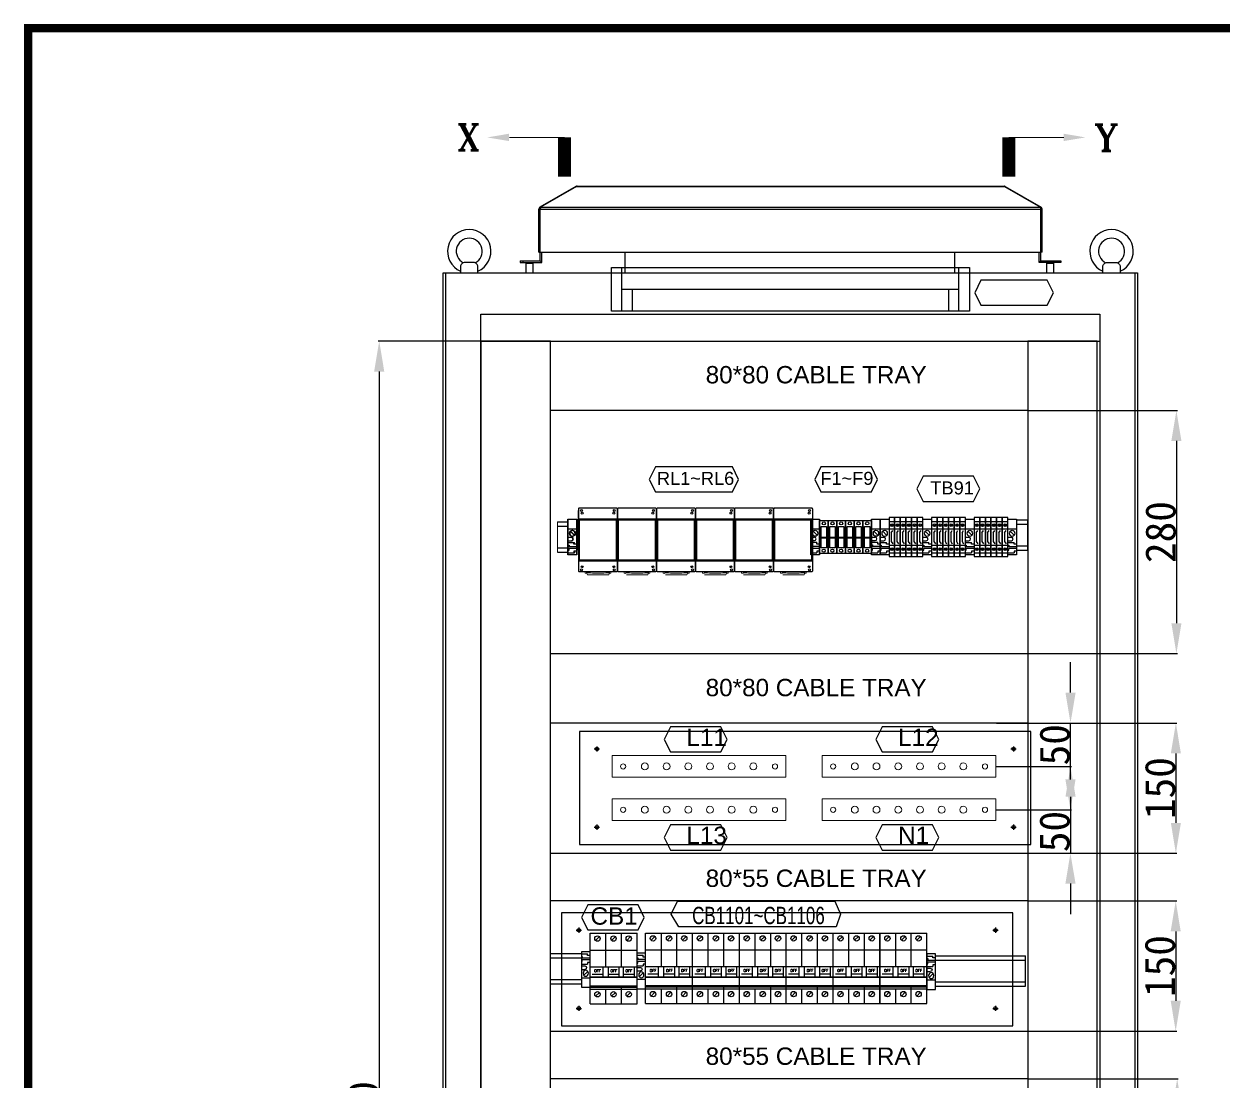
# Model space of a CAD drawing. Extents: x 81437 to 204847, y -54597 to -29444.
# Drawn here: x 86450 to 87830, y -43915 to -42699 of the extents above; entities that cross this region are included whole.
import ezdxf
from ezdxf.enums import TextEntityAlignment as Align
from ezdxf.lldxf.tags import DXFTag

# ---------------------------------------------------------------- set-up
doc = ezdxf.new("R2010")
doc.units = 0
doc.header["$LTSCALE"] = 100
doc.header["$MEASUREMENT"] = 0
for name, color, linetype in [('COMPONENT', 7, 'Continuous'), ('LOOP', 5, 'Continuous'), ('PANEL', 7, 'Continuous'), ('Panel Comp', 7, 'Continuous'), ('PSU', 12, 'Continuous'), ('t', 1, 'Continuous'), ('TEXT', 7, 'Continuous')]:
    doc.layers.add(name, color=color, linetype=linetype)
doc.layers.add('细实线', color=7, linetype='Continuous', lineweight=20)
doc.styles.add('HZ', font='arial.ttf', dxfattribs={"width": 0.7})
doc.styles.add('ROMANS', font='romans', dxfattribs={"width": 0.8, "height": 2})
doc.styles.add('ROMANT', font='romant.shx')
doc.styles.get("Standard").update_dxf_attribs({"font": ''})
doc.styles.add('微软雅黑', font='')
doc.styles.get('Standard').set_extended_font_data('SimSun')
doc.styles.get('微软雅黑').set_extended_font_data('Microsoft YaHei')
tags = doc.linetypes.add('CENTER2', pattern=[1.125, 0.75, -0.125, 0.125, -0.125]).pattern_tags.tags
tags[10:11] = [DXFTag(74, 4), DXFTag(75, 0), DXFTag(340, '0'), DXFTag(46, 1.0), DXFTag(50, 0.0), DXFTag(44, 0.0), DXFTag(45, 0.0)]
tags[8:9] = [DXFTag(74, 4), DXFTag(75, 0), DXFTag(340, '0'), DXFTag(46, 1.0), DXFTag(50, 0.0), DXFTag(44, 0.0), DXFTag(45, 0.0)]
tags[6:7] = [DXFTag(74, 4), DXFTag(75, 0), DXFTag(340, '0'), DXFTag(46, 1.0), DXFTag(50, 0.0), DXFTag(44, 0.0), DXFTag(45, 0.0)]
tags[4:5] = [DXFTag(74, 4), DXFTag(75, 0), DXFTag(340, '0'), DXFTag(46, 1.0), DXFTag(50, 0.0), DXFTag(44, 0.0), DXFTag(45, 0.0)]
tags = doc.linetypes.add('HIDDEN', pattern=[0.375, 0.25, -0.125]).pattern_tags.tags
tags[6:7] = [DXFTag(74, 4), DXFTag(75, 0), DXFTag(340, '0'), DXFTag(46, 1.0), DXFTag(50, 0.0), DXFTag(44, 0.0), DXFTag(45, 0.0)]
tags[4:5] = [DXFTag(74, 4), DXFTag(75, 0), DXFTag(340, '0'), DXFTag(46, 1.0), DXFTag(50, 0.0), DXFTag(44, 0.0), DXFTag(45, 0.0)]
tags = doc.linetypes.add('HIDDEN2', pattern=[0.1875, 0.125, -0.0625]).pattern_tags.tags
tags[6:7] = [DXFTag(74, 4), DXFTag(75, 0), DXFTag(340, '0'), DXFTag(46, 1.0), DXFTag(50, 0.0), DXFTag(44, 0.0), DXFTag(45, 0.0)]
tags[4:5] = [DXFTag(74, 4), DXFTag(75, 0), DXFTag(340, '0'), DXFTag(46, 1.0), DXFTag(50, 0.0), DXFTag(44, 0.0), DXFTag(45, 0.0)]
doc.dimstyles.new('ISO-25', dxfattribs={"dimtxt": 35, "dimasz": 35, "dimexe": 1.25, "dimexo": 0.625, "dimtad": 1, "dimtoh": 1, "dimdec": 0, "dimtxsty": 'Standard', "dimcen": 2.5, "dimadec": 0, "dimazin": 0, "dimtfac": 1, "dimtdec": 0, "dimtmove": 0, "dimatfit": 3, "dimfxl": 1, "dimarcsym": 0})

# ---------------------------------------------------------------- blocks, each defined once
blk = doc.blocks.new('风帽正面')
at = {"linetype": 'Continuous'}
for p, q in [((60582.9, -62124.9), (60541.6, -62148.8)), ((60583.7, -62124.9), (60542.3, -62148.8)), ((60582.9, -62124.9), (60583.1, -62125.3)), ((60583.7, -62124.9), (61076.8, -62124.9)), ((60584.3, -62124.6), (61076.2, -62124.6)), ((61076.8, -62124.9), (61118.1, -62148.8)), ((61077.6, -62124.9), (61077.4, -62125.3)), ((61077.6, -62124.9), (61118.9, -62148.8)), ((60540.2, -62200.6), (60540.2, -62151.1)), ((60540.2, -62151.1), (60541.7, -62151.1)), ((60541.6, -62148.8), (60542.1, -62149.6)), ((60541.7, -62200.6), (60541.7, -62151.1)), ((60541.7, -62151.1), (61118.7, -62151.1)), ((60542.3, -62148.8), (61118.1, -62148.8)), ((61118.9, -62148.8), (61118.4, -62149.6)), ((61118.7, -62200.6), (61118.7, -62151.1)), ((61120.2, -62151.1), (61118.7, -62151.1)), ((61120.2, -62200.6), (61120.2, -62151.1)), ((60540.2, -62200.6), (60541.7, -62200.6)), ((60541.7, -62210.6), (60541.7, -62200.6)), ((60541.7, -62200.6), (61118.7, -62200.6)), ((60543.7, -62212.6), (60543.7, -62200.6)), ((60639.7, -62224.6), (60639.7, -62200.6)), ((61019.7, -62224.6), (61019.7, -62200.6)), ((61116.7, -62212.6), (61116.7, -62200.6)), ((61118.7, -62210.6), (61118.7, -62200.6)), ((61120.2, -62200.6), (61118.7, -62200.6)), ((60518.7, -62210.6), (60518.7, -62212.6)), ((60518.7, -62210.6), (60541.7, -62210.6)), ((60518.7, -62212.6), (60543.7, -62212.6)), ((60521.7, -62210.6), (60521.7, -62212.6)), ((60526.2, -62212.6), (60525.7, -62213.1)), ((60525.7, -62224.6), (60525.7, -62213.1)), ((60525.7, -62213.1), (60533.7, -62213.1)), ((60533.7, -62213.1), (60533.2, -62212.6)), ((60533.7, -62224.6), (60533.7, -62213.1)), ((60543.7, -62212.6), (60541.7, -62210.6)), ((61116.7, -62212.6), (61118.7, -62210.6)), ((61141.7, -62212.6), (61116.7, -62212.6)), ((61118.7, -62210.6), (61141.7, -62210.6)), ((61126.2, -62212.6), (61125.7, -62213.1)), ((61125.7, -62224.6), (61125.7, -62213.1)), ((61125.7, -62213.1), (61133.7, -62213.1)), ((61133.7, -62213.1), (61133.2, -62212.6)), ((61133.7, -62224.6), (61133.7, -62213.1)), ((61138.7, -62210.6), (61138.7, -62212.6)), ((61141.7, -62210.6), (61141.7, -62212.6))]:
    blk.add_line(p, q, dxfattribs=at)
for centre, radius, start, end in [((60584.3, -62127.3), 2.7, 90, 120), ((61076.2, -62127.3), 2.7, 60, 90), ((60542.9, -62151.1), 2.7, 120, 180), ((60693.6, -62183.3), 155.2, 167.8738, 168.0486), ((60588.1, -62160.6), 47.3, 167.3118, 167.8829), ((61072.4, -62160.6), 47.3, 12.1171, 12.6882), ((60966.9, -62183.3), 155.2, 11.9514, 12.1262), ((61117.5, -62151.1), 2.7, 0, 60)]:
    blk.add_arc(centre, radius, start, end, dxfattribs=at)
for points, start_tangent, end_tangent in [([(60583.7, -62124.9), (60583.8, -62124.8), (60584.1, -62124.6)], (0.647129, 0.762381), (0.925529, 0.378677)), ([(60584.1, -62124.6), (60584.3, -62124.6)], (0.925529, 0.378677), (1, 0)), ([(61076.4, -62124.6), (61076.2, -62124.6)], (-0.925529, 0.378677), (-1, 0)), ([(61076.8, -62124.9), (61076.7, -62124.8), (61076.4, -62124.6)], (-0.647129, 0.762381), (-0.925529, 0.378677)), ([(60542.1, -62149.4), (60542.1, -62149.6), (60541.9, -62150.2)], (-0.266985, -0.963701), (-0.2203, -0.975432)), ([(60542.3, -62148.8), (60542.3, -62148.9), (60542.1, -62149.4)], (-0.390683, -0.920525), (-0.266985, -0.963701)), ([(61118.1, -62148.8), (61118.2, -62148.9), (61118.3, -62149.4)], (0.390683, -0.920525), (0.266985, -0.963701)), ([(61118.3, -62149.4), (61118.4, -62149.6), (61118.5, -62150.2)], (0.266985, -0.963701), (0.2203, -0.975432))]:
    blk.add_spline(points, degree=3, dxfattribs=dict(at, start_tangent=start_tangent, end_tangent=end_tangent))
blk = doc.blocks.new('LAMP')
at = {"layer": 'PANEL', "color": 9}
for p, q in [((-206.2, 0), (206.2, 0)), ((-206.2, -50), (-206.2, 0)), ((-194.2, -50), (-194.2, 0)), ((194.2, -50), (194.2, 0)), ((206.2, 0), (206.2, -50)), ((-194.2, -25), (194.2, -25)), ((-182.2, -25), (-182.2, -50)), ((182.2, -25), (182.2, -50)), ((206.2, -50), (-206.2, -50))]:
    blk.add_line(p, q, dxfattribs=at)
blk = doc.blocks.new('*D194')
at = {"color": 0, "lineweight": -2, "transparency": 16777216}
for p, q in [((87606.7, -43504.1), (87777.9, -43504.1)), ((87776.7, -43539.1), (87776.7, -43619.1)), ((87606.7, -43654.1), (87777.9, -43654.1))]:
    blk.add_line(p, q, dxfattribs=at)
at = {"color": 0, "transparency": 16777216}
for points in [[(87782.5, -43539.1), (87770.9, -43539.1), (87776.7, -43504.1)], [(87770.9, -43619.1), (87782.5, -43619.1), (87776.7, -43654.1)]]:
    blk.add_solid(points, dxfattribs=at)
at = {"layer": 'Defpoints', "color": 0, "transparency": 16777216}
for p in [(87606.1, -43504.1), (87606.1, -43654.1), (87776.7, -43654.1)]:
    blk.add_point(p, dxfattribs=at)
at = {"color": 0, "transparency": 16777216, "insert": (87758.6, -43579.1), "char_height": 35, "attachment_point": 5, "rotation": 90}
blk.add_mtext('150', dxfattribs=at)
blk = doc.blocks.new('*D195')
at = {"color": 0, "lineweight": -2, "transparency": 16777216}
for p, q in [((87606.7, -43709.1), (87777.8, -43709.1)), ((87776.5, -43744.1), (87776.5, -43824.1)), ((87606.7, -43859.1), (87777.8, -43859.1))]:
    blk.add_line(p, q, dxfattribs=at)
at = {"color": 0, "transparency": 16777216}
for points in [[(87782.3, -43744.1), (87770.7, -43744.1), (87776.5, -43709.1)], [(87770.7, -43824.1), (87782.3, -43824.1), (87776.5, -43859.1)]]:
    blk.add_solid(points, dxfattribs=at)
at = {"layer": 'Defpoints', "color": 0, "transparency": 16777216}
for p in [(87606.1, -43709.1), (87606.1, -43859.1), (87776.5, -43859.1)]:
    blk.add_point(p, dxfattribs=at)
at = {"color": 0, "transparency": 16777216, "insert": (87758.4, -43784.1), "char_height": 35, "attachment_point": 5, "rotation": 90}
blk.add_mtext('150', dxfattribs=at)
blk = doc.blocks.new('*D196')
at = {"color": 0, "lineweight": -2, "transparency": 16777216}
for p, q in [((87606.7, -43914.1), (87779.5, -43914.1)), ((87778.2, -43949.1), (87778.2, -44029.1)), ((87606.7, -44064.1), (87779.5, -44064.1))]:
    blk.add_line(p, q, dxfattribs=at)
at = {"color": 0, "transparency": 16777216}
for points in [[(87784.1, -43949.1), (87772.4, -43949.1), (87778.2, -43914.1)], [(87772.4, -44029.1), (87784.1, -44029.1), (87778.2, -44064.1)]]:
    blk.add_solid(points, dxfattribs=at)
at = {"layer": 'Defpoints', "color": 0, "transparency": 16777216}
for p in [(87606.1, -43914.1), (87606.1, -44064.1), (87778.2, -44064.1)]:
    blk.add_point(p, dxfattribs=at)
at = {"color": 0, "transparency": 16777216, "insert": (87760.1, -43989.1), "char_height": 35, "attachment_point": 5, "rotation": 90}
blk.add_mtext('150', dxfattribs=at)
blk = doc.blocks.new('*D198')
at = {"color": 0, "lineweight": -2, "transparency": 16777216}
for p, q in [((86975.5, -43064.1), (86857.6, -43064.1)), ((86858.9, -43099.1), (86858.9, -44829.6)), ((86975.5, -44864.6), (86857.6, -44864.6))]:
    blk.add_line(p, q, dxfattribs=at)
at = {"color": 0, "transparency": 16777216}
for points in [[(86864.7, -43099.1), (86853, -43099.1), (86858.9, -43064.1)], [(86853, -44829.6), (86864.7, -44829.6), (86858.9, -44864.6)]]:
    blk.add_solid(points, dxfattribs=at)
at = {"layer": 'Defpoints', "color": 0, "transparency": 16777216}
for p in [(86976.1, -43064.1), (86858.9, -44864.6), (86976.1, -44864.6)]:
    blk.add_point(p, dxfattribs=at)
at = {"color": 0, "transparency": 16777216, "insert": (86840.7, -43964.3), "char_height": 35, "attachment_point": 5, "rotation": 90}
blk.add_mtext('1800', dxfattribs=at)
blk = doc.blocks.new('空开3P')
at = {"layer": 'COMPONENT', "color": 6, "linetype": 'HIDDEN', "ltscale": 0.2}
for p, q in [((185939.2, 105389.4, 63738.9), (185943.6, 105393.8, 63738.9)), ((185957.7, 105389.4, 63738.9), (185962.1, 105393.8, 63738.9)), ((185975.2, 105389.4, 63738.9), (185979.6, 105393.8, 63738.9)), ((185939.2, 105325.2, 63738.9), (185943.6, 105329.6, 63738.9)), ((185957.7, 105325.2, 63738.9), (185962.1, 105329.6, 63738.9)), ((185975.2, 105325.2, 63738.9), (185979.6, 105329.6, 63738.9))]:
    blk.add_line(p, q, dxfattribs=at)
for centre in [(185941.4, 105391.6, 63738.9), (185959.9, 105391.6, 63738.9), (185977.4, 105391.6, 63738.9), (185941.4, 105327.4, 63738.9), (185959.9, 105327.4, 63738.9), (185977.4, 105327.4, 63738.9)]:
    blk.add_circle(centre, 3.1, dxfattribs=at)
at = {"layer": 'PSU', "linetype": 'HIDDEN', "ltscale": 0.2}
for p, q in [((185932.9, 105397.7, 63738.9), (185969, 105397.7, 63738.9)), ((185932.9, 105378.4, 63738.9), (185932.9, 105397.7, 63738.9)), ((185951, 105378.4, 63738.9), (185951, 105397.7, 63738.9)), ((185969, 105397.7, 63738.9), (185987, 105397.7, 63738.9)), ((185969, 105378.4, 63738.9), (185969, 105397.7, 63738.9)), ((185969, 105378.4, 63738.9), (185969, 105397.7, 63738.9)), ((185987, 105378.4, 63738.9), (185987, 105397.7, 63738.9)), ((185969, 105359.2, 63738.9), (185969, 105378.4, 63738.9)), ((185932.9, 105316.6, 63738.9), (185932.9, 105333.4, 63738.9)), ((185951, 105316.6, 63738.9), (185951, 105333.4, 63738.9)), ((185969, 105316.6, 63738.9), (185969, 105337.2, 63738.9)), ((185969, 105316.6, 63738.9), (185969, 105333.4, 63738.9)), ((185969, 105316.6, 63738.9), (185969, 105330.4, 63738.9)), ((185987, 105316.6, 63738.9), (185987, 105333.4, 63738.9)), ((185932.9, 105316.6, 63738.9), (185969, 105316.6, 63738.9)), ((185969, 105316.6, 63738.9), (185987, 105316.6, 63738.9))]:
    blk.add_line(p, q, dxfattribs=at)
at = {"layer": 'PSU'}
for p, q in [((185932.9, 105378.4, 63738.9), (185969, 105378.4, 63738.9)), ((185932.9, 105333.4, 63738.9), (185932.9, 105378.4, 63738.9)), ((185951, 105359.2, 63738.9), (185951, 105378.4, 63738.9)), ((185969, 105378.4, 63738.9), (185987, 105378.4, 63738.9)), ((185969, 105359.2, 63738.9), (185969, 105378.4, 63738.9)), ((185969, 105359.2, 63738.9), (185969, 105378.4, 63738.9)), ((185987, 105333.4, 63738.9), (185987, 105378.4, 63738.9)), ((185932.9, 105359.2, 63738.9), (185951, 105359.2, 63738.9)), ((185947.9, 105347.5, 63738.9), (185947.9, 105359.2, 63738.9)), ((185951, 105359.2, 63738.9), (185969, 105359.2, 63738.9)), ((185954, 105347.5, 63738.9), (185954, 105359.2, 63738.9)), ((185966.4, 105347.5, 63738.9), (185966.4, 105359.2, 63738.9)), ((185969, 105359.2, 63738.9), (185987, 105359.2, 63738.9)), ((185971.5, 105347.5, 63738.9), (185971.5, 105359.2, 63738.9)), ((185983.9, 105347.5, 63738.9), (185983.9, 105359.2, 63738.9)), ((185932.9, 105347.5, 63738.9), (185969, 105347.5, 63738.9)), ((185932.9, 105347, 63738.9), (185969, 105347, 63738.9)), ((185935.5, 105350.6, 63738.9), (185947.9, 105350.6, 63738.9)), ((185954, 105350.6, 63738.9), (185966.4, 105350.6, 63738.9)), ((185969, 105347.5, 63738.9), (185987, 105347.5, 63738.9)), ((185969, 105347, 63738.9), (185987, 105347, 63738.9)), ((185971.5, 105350.6, 63738.9), (185983.9, 105350.6, 63738.9)), ((185932.9, 105337.2, 63738.9), (185969, 105337.2, 63738.9)), ((185932.9, 105335.8, 63738.9), (185969, 105335.8, 63738.9)), ((185932.9, 105333.4, 63738.9), (185969, 105333.4, 63738.9)), ((185951, 105333.4, 63738.9), (185951, 105333.4, 63738.9)), ((185969, 105337.2, 63738.9), (185987, 105337.2, 63738.9)), ((185969, 105333.4, 63738.9), (185969, 105337.2, 63738.9)), ((185969, 105333.4, 63738.9), (185969, 105337.2, 63738.9)), ((185969, 105335.8, 63738.9), (185987, 105335.8, 63738.9)), ((185969, 105333.4, 63738.9), (185987, 105333.4, 63738.9))]:
    blk.add_line(p, q, dxfattribs=at)
at = {"layer": 'TEXT', "style": 'ROMANS'}
for p in [(185941.5, 105354.5, 63738.9), (185960.3, 105354.5, 63738.9), (185977.5, 105354.5, 63738.9)]:
    blk.add_text('OFF', height=3.09, dxfattribs=at).set_placement(p, align=Align.MIDDLE)
blk = doc.blocks.new('堵头')
at = {"color": 53}
for p, q in [((0, -41), (0, 0)), ((0, 0), (10, 0)), ((10, 0), (10, -41)), ((0, -11), (10, -11)), ((7.3, -18.3), (2.7, -13.8)), ((0, -20.6), (4, -20.6)), ((0, -24.6), (4, -24.6)), ((0, -26.6), (7, -26.6)), ((7, -28.6), (7, -26.6)), ((0, -29.6), (1, -29.6)), ((0, -35.6), (1, -35.6)), ((0, -38.6), (7, -38.6)), ((10, -41), (0, -41)), ((1, -29.6), (1, -31.6)), ((10, -31.6), (1, -31.6)), ((10, -33.6), (1, -33.6)), ((1, -35.6), (1, -33.6)), ((10, -28.6), (7, -28.6)), ((10, -36.6), (7, -36.6)), ((7, -36.6), (7, -38.6))]:
    blk.add_line(p, q, dxfattribs=at)
blk.add_arc((4, -22.6), 2, 270, 90, dxfattribs=at)
blk.add_ellipse((5, -16.1), major_axis=(0, -3.5), ratio=0.857143, start_param=4.712389, end_param=10.995574, dxfattribs=at)
blk = doc.blocks.new('*D231')
at = {"color": 0, "lineweight": -2, "transparency": 16777216}
for p, q in [((87655.3, -43469.1), (87655.3, -43434.1)), ((87569.9, -43504.1), (87656.6, -43504.1)), ((87655.3, -43554.1), (87655.3, -43504.1)), ((87569.9, -43554.1), (87656.6, -43554.1)), ((87655.3, -43589.1), (87655.3, -43624.1))]:
    blk.add_line(p, q, dxfattribs=at)
at = {"color": 0, "transparency": 16777216}
for points in [[(87649.5, -43469.1), (87661.2, -43469.1), (87655.3, -43504.1)], [(87661.2, -43589.1), (87649.5, -43589.1), (87655.3, -43554.1)]]:
    blk.add_solid(points, dxfattribs=at)
at = {"layer": 'Defpoints', "color": 0, "transparency": 16777216}
for p in [(87569.3, -43504.1), (87655.3, -43504.1), (87569.3, -43554.1)]:
    blk.add_point(p, dxfattribs=at)
at = {"color": 0, "transparency": 16777216, "insert": (87637.2, -43529.1), "char_height": 35, "attachment_point": 5, "rotation": 90}
blk.add_mtext('50', dxfattribs=at)
blk = doc.blocks.new('*D221')
at = {"color": 0, "lineweight": -2, "transparency": 16777216}
for p, q in [((87655.2, -43569), (87655.2, -43534)), ((87570, -43604), (87656.5, -43604)), ((87655.2, -43604), (87655.2, -43654.1)), ((87570, -43654.1), (87656.5, -43654.1)), ((87655.2, -43689.1), (87655.2, -43724.1))]:
    blk.add_line(p, q, dxfattribs=at)
at = {"color": 0, "transparency": 16777216}
for points in [[(87649.4, -43569), (87661.1, -43569), (87655.2, -43604)], [(87661.1, -43689.1), (87649.4, -43689.1), (87655.2, -43654.1)]]:
    blk.add_solid(points, dxfattribs=at)
at = {"layer": 'Defpoints', "color": 0, "transparency": 16777216}
for p in [(87569.3, -43604), (87569.3, -43654.1), (87655.2, -43654.1)]:
    blk.add_point(p, dxfattribs=at)
at = {"color": 0, "transparency": 16777216, "insert": (87637.1, -43629.1), "char_height": 35, "attachment_point": 5, "rotation": 90}
blk.add_mtext('50', dxfattribs=at)
blk = doc.blocks.new('*D225')
at = {"color": 0, "lineweight": -2, "transparency": 16777216}
for p, q in [((87607.3, -43144.1), (87778.6, -43144.1)), ((87777.3, -43179.1), (87777.3, -43389.1)), ((87607.3, -43424.1), (87778.6, -43424.1))]:
    blk.add_line(p, q, dxfattribs=at)
at = {"color": 0, "transparency": 16777216}
for points in [[(87783.1, -43179.1), (87771.5, -43179.1), (87777.3, -43144.1)], [(87771.5, -43389.1), (87783.1, -43389.1), (87777.3, -43424.1)]]:
    blk.add_solid(points, dxfattribs=at)
at = {"layer": 'Defpoints', "color": 0, "transparency": 16777216}
for p in [(87606.7, -43144.1), (87606.7, -43424.1), (87777.3, -43424.1)]:
    blk.add_point(p, dxfattribs=at)
at = {"color": 0, "transparency": 16777216, "insert": (87759.2, -43284.1), "char_height": 35, "attachment_point": 5, "rotation": 90}
blk.add_mtext('280', dxfattribs=at)
blk = doc.blocks.new('柱状熔断器RT14-20')
at = {"color": 1}
for p, q in [((87988.4, -29707.6), (87994.6, -29707.6)), ((87994.6, -29708.9), (87988.4, -29708.9))]:
    blk.add_line(p, q, dxfattribs=at)
for points in [[(87986.5, -29726.5), (87986.5, -29688.5), (87996.5, -29688.5), (87996.5, -29726.5)], [(87988.4, -29695.2), (87994.6, -29695.2), (87994.6, -29720), (87988.4, -29720)]]:
    blk.add_lwpolyline(points, close=True, dxfattribs=at)
for centre in [(87991.5, -29691.7), (87991.4, -29723.2)]:
    blk.add_circle(centre, 1.82, dxfattribs=at)
blk = doc.blocks.new('Z$W@#31031')
at = {"color": 53}
for p, q in [((0, 45), (0, 0)), ((6.5, 45), (0, 45)), ((6.5, 0), (6.5, 45)), ((0, 40.6), (6.5, 40.6)), ((0, 31.9), (6.5, 31.9)), ((2.6, 27.5), (4.4, 30.1)), ((2.6, 27.6), (2.6, 17.4)), ((2.6, 17.5), (4.4, 14.9)), ((0, 13.1), (6.5, 13.1)), ((0, 4.4), (6.5, 4.4)), ((0, 0), (6.5, 0))]:
    blk.add_line(p, q, dxfattribs=at)
at = {"color": 53, "linetype": 'HIDDEN2'}
for p, q in [((4.1, 35.1), (2.4, 37.5)), ((4.1, 9.9), (2.4, 7.5))]:
    blk.add_line(p, q, dxfattribs=at)
at = {"color": 53}
for centre in [(3.3, 36.3), (3.3, 8.7)]:
    blk.add_circle(centre, 1.5, dxfattribs=at)
blk = doc.blocks.new('图框')
at = {"layer": 't', "color": 7, "const_width": 9.62}
blk.add_lwpolyline([(4109.5, -3210.4), (4109.5, -58.9), (-6.2, -58.9), (-6.2, -3210.4)], close=True, dxfattribs=at)
at = {"color": 7, "style": '微软雅黑', "flags": 8}
for tag, p, height in [('DWG.NAME:', (1375.5, -2969.2), 25), ('DWG.NO.:', (3122, -3089.3), 24), ('图纸编号', (3309.2, -3111.3), 24), ('FILENO.:', (3122.5, -3165), 24), ('文档号', (3311.6, -3183), 24)]:
    blk.add_attdef(tag, p, '', height=height, dxfattribs=at)
at = {"color": 7, "style": '微软雅黑', "width": 0.8, "flags": 8}
for tag, p, height in [('PROJECTNAME:', (3119.3, -2971.7), 24), ('PROJECT_NAME', (3324.7, -2969.2), 25)]:
    blk.add_attdef(tag, p, '', height=height, dxfattribs=at)
at = {"color": 7, "style": '微软雅黑', "flags": 8}
for tag, p in [('图纸名称:', (1371.6, -3024.8)), ('项目名称', (3272.9, -3045.6))]:
    blk.add_attdef(tag, text='', height=25, dxfattribs=at).set_placement(p, align=Align.BOTTOM_LEFT)
for tag, height, width, p in [('RENLIU', 24, 0.7, (692, -3009.2)), ('SHUFENWANG', 24, 0.7, (879.6, -3009.2)), ('FANGHOU', 24, 0.7, (1063.6, -3009.2)), ('DANDANLI', 24, 0.7, (1243.9, -3009.2)), ('#10STATIONONTROLCABINETCOVER', 30, 0.6, (1771.7, -3076)), ('HANGZHOUHOLLYSYSAUTOMATIONCO.,LTD.', 24, 0.7, (2763.9, -3104.6))]:
    blk.add_attdef(tag, text='', height=height, dxfattribs=dict(at, width=width)).set_placement(p, align=Align.MIDDLE)
at = {"color": 7, "flags": 8}
blk.add_attdef('A', text='', height=23, dxfattribs=at).set_placement((53.7, -3033.7), align=Align.MIDDLE)
at = {"color": 7, "style": '微软雅黑', "flags": 8}
for tag, height, p in [('设计时间', 23, (207.7, -3033.7)), ('刘仁', 23, (692, -3061.1)), ('王姝芬', 23, (879.6, -3061.1)), ('侯方', 23, (1063.6, -3061.1)), ('李丹丹', 23, (1243.9, -3061.1)), ('PAGEXOFX', 24, (3947.6, -3097.9)), ('REV.', 24, (53.2, -3121.9)), ('DATE', 24, (202.7, -3121.9)), ('DESCRIPTION', 24, (445.6, -3121.9)), ('PREPARED', 24, (692, -3121.9)), ('CHECKED', 24, (879.6, -3121.9)), ('SIGNED', 24, (1063.6, -3121.9)), ('APPROVED', 24, (1243.9, -3121.9)), ('图纸名称', 30, (1771.7, -3153.6)), ('第几页共几页', 24, (3947.6, -3172.9))]:
    blk.add_attdef(tag, text='', height=height, dxfattribs=at).set_placement(p, align=Align.MIDDLE)

msp = doc.modelspace()

# ---------------------------------------------------------------- linework, layer by layer
at = {"color": 7}
for p, q in [((86932.6, -45095.6), (86932.6, -42985.6)), ((86932.6, -42985.6), (87732.6, -42985.6)), ((87732.6, -42985.6), (87732.6, -45095.6)), ((86976.1, -44942.1), (86976.1, -43033.1)), ((86976.1, -43109.6), (86976.1, -44909.9))]:
    msp.add_line(p, q, dxfattribs=at)
at = {"color": 7, "linetype": 'HIDDEN'}
for p, q in [((86935.8, -44985.6), (86935.8, -42985.6)), ((87729.6, -42985.6), (87729.6, -44985.6))]:
    msp.add_line(p, q, dxfattribs=at)
at = {"color": 7, "linetype": 'Continuous'}
msp.add_line((86977.1, -43033.1), (87689.1, -43033.1), dxfattribs=at)
for p, q in [((87689.1, -43033.1), (87689.1, -44985.6)), ((86976.1, -43064.1), (87689.1, -43064.1)), ((86976.1, -43064.1), (87689.1, -43064.1))]:
    msp.add_line(p, q)
at = {"color": 6}
for p, q in [((87605.7, -43270.4, -63738.9), (87593.2, -43270.4, -62238)), ((87064.3, -43272.4, -63739.5), (87076.7, -43272.4, -62238.7)), ((87064.3, -43272.4, -63739.5), (87076.7, -43272.4, -62238.7)), ((87064.3, -43277.4, -63739.5), (87076.7, -43277.4, -62238.7)), ((87064.3, -43277.4, -63739.5), (87076.7, -43277.4, -62238.7)), ((87605.7, -43275.4, -63738.9), (87593.2, -43275.4, -62238)), ((87064.3, -43302.4, -63739.5), (87076.7, -43302.4, -62238.7)), ((87064.3, -43302.4, -63739.5), (87076.7, -43302.4, -62238.7)), ((87064.3, -43307.4, -63739.5), (87076.7, -43307.4, -62238.7)), ((87064.3, -43307.4, -63739.5), (87076.7, -43307.4, -62238.7)), ((87605.7, -43300.4, -63738.9), (87593.2, -43300.4, -62238)), ((87605.7, -43305.4, -63738.9), (87593.2, -43305.4, -62238)), ((87056.1, -43769.6), (87092.4, -43769.6, 1500.8)), ((87056.1, -43774.6), (87092.4, -43774.6, 1500.8)), ((87500.4, -43772.2, 65239.7), (87603.4, -43772.2, 63738.9)), ((87500.4, -43777.4, 65239.7), (87603.4, -43777.2, 63738.9)), ((87603.4, -43807.2, 63738.9), (87603.4, -43772.2, 63738.9)), ((87056.1, -43799.6), (87092.4, -43799.6, 1500.8)), ((87056.1, -43804.6), (87092.4, -43804.6, 1500.8)), ((87500.4, -43802.1, 65239.7), (87603.4, -43802.1, 63738.9)), ((87500.4, -43807.2, 65239.7), (87603.4, -43807.2, 63738.9))]:
    msp.add_line(p, q, dxfattribs=at)
at = {"lineweight": 0}
for p, q in [((87096.2, -43331.5, -0.7), (87095.9, -43329.6, -0.7)), ((87098.1, -43332, -0.7), (87096.2, -43331.5, -0.7)), ((87097.7, -43329.6, -0.7), (87097.7, -43331.1, -0.7)), ((87097.7, -43331.1, -0.7), (87102.2, -43331.1, -0.7)), ((87098.7, -43333.4, -0.7), (87098.1, -43332, -0.7)), ((87123.3, -43333.4, 0.3), (87098.7, -43333.4, -0.7)), ((87124.3, -43331.1, 0.3), (87119.8, -43331.1, 0.3)), ((87123.3, -43333.4, 0.3), (87123.9, -43332, 0.3)), ((87123.9, -43332, 0.3), (87125.8, -43331.5, 0.3)), ((87124.3, -43329.6, 0.3), (87124.3, -43331.1, 0.3)), ((87125.8, -43331.5, 0.3), (87126.1, -43329.6, 0.3)), ((87141.2, -43331.5, -0.7), (87140.9, -43329.6, -0.7)), ((87143.1, -43332, -0.7), (87141.2, -43331.5, -0.7)), ((87142.7, -43331.1, -0.7), (87147.2, -43331.1, -0.7)), ((87168.3, -43333.4, 0.3), (87143.7, -43333.4, -0.7)), ((87169.3, -43331.1, 0.3), (87164.8, -43331.1, 0.3)), ((87168.3, -43333.4, 0.3), (87168.9, -43332, 0.3)), ((87168.9, -43332, 0.3), (87170.8, -43331.5, 0.3)), ((87169.3, -43329.6, 0.3), (87169.3, -43331.1, 0.3)), ((87170.8, -43331.5, 0.3), (87171.1, -43329.6, 0.3)), ((87186.2, -43331.5, -0.7), (87185.9, -43329.6, -0.7)), ((87188.1, -43332, -0.7), (87186.2, -43331.5, -0.7)), ((87187.7, -43331.1, -0.7), (87192.2, -43331.1, -0.7)), ((87213.3, -43333.4, 0.3), (87188.7, -43333.4, -0.7)), ((87214.3, -43331.1, 0.3), (87209.8, -43331.1, 0.3)), ((87213.3, -43333.4, 0.3), (87213.9, -43332, 0.3)), ((87213.9, -43332, 0.3), (87215.8, -43331.5, 0.3)), ((87214.3, -43329.6, 0.3), (87214.3, -43331.1, 0.3)), ((87215.8, -43331.5, 0.3), (87216.1, -43329.6, 0.3)), ((87231.2, -43331.5, -0.7), (87230.9, -43329.6, -0.7)), ((87233.1, -43332, -0.7), (87231.2, -43331.5, -0.7)), ((87232.7, -43331.1, -0.7), (87237.2, -43331.1, -0.7)), ((87258.3, -43333.4, 0.3), (87233.7, -43333.4, -0.7)), ((87259.3, -43331.1, 0.3), (87254.8, -43331.1, 0.3)), ((87258.3, -43333.4, 0.3), (87258.9, -43332, 0.3)), ((87258.9, -43332, 0.3), (87260.8, -43331.5, 0.3)), ((87259.3, -43329.6, 0.3), (87259.3, -43331.1, 0.3)), ((87260.8, -43331.5, 0.3), (87261.1, -43329.6, 0.3)), ((87276.2, -43331.5, -0.7), (87275.9, -43329.6, -0.7)), ((87278.1, -43332, -0.7), (87276.2, -43331.5, -0.7)), ((87277.7, -43331.1, -0.7), (87282.2, -43331.1, -0.7)), ((87303.3, -43333.4, 0.3), (87278.7, -43333.4, -0.7)), ((87304.3, -43331.1, 0.3), (87299.8, -43331.1, 0.3)), ((87303.3, -43333.4, 0.3), (87303.9, -43332, 0.3)), ((87303.9, -43332, 0.3), (87305.8, -43331.5, 0.3)), ((87304.3, -43329.6, 0.3), (87304.3, -43331.1, 0.3)), ((87305.8, -43331.5, 0.3), (87306.1, -43329.6, 0.3)), ((87321.2, -43331.5, -0.7), (87320.9, -43329.6, -0.7)), ((87323.1, -43332, -0.7), (87321.2, -43331.5, -0.7)), ((87322.7, -43331.1, -0.7), (87327.2, -43331.1, -0.7)), ((87348.3, -43333.4, 0.3), (87323.7, -43333.4, -0.7)), ((87349.3, -43331.1, 0.3), (87344.8, -43331.1, 0.3)), ((87348.3, -43333.4, 0.3), (87348.9, -43332, 0.3)), ((87348.9, -43332, 0.3), (87350.8, -43331.5, 0.3)), ((87349.3, -43329.6, 0.3), (87349.3, -43331.1, 0.3)), ((87350.8, -43331.5, 0.3), (87351.1, -43329.6, 0.3))]:
    msp.add_line(p, q, dxfattribs=at)
at = {"color": 4, "linetype": 'CENTER2'}
for p, q in [((87106.7, -43534), (87112.7, -43534)), ((87109.7, -43531), (87109.7, -43537)), ((87586.7, -43534), (87592.7, -43534)), ((87589.7, -43531), (87589.7, -43537)), ((87589.7, -43531), (87589.7, -43537)), ((87106.7, -43624), (87112.7, -43624)), ((87109.7, -43621), (87109.7, -43627)), ((87586.7, -43624), (87592.7, -43624)), ((87589.7, -43621), (87589.7, -43627)), ((87088.8, -43739.8, 63738.9), (87088.8, -43745.8, 63738.9)), ((87568.8, -43739.8, 63738.9), (87568.8, -43745.8, 63738.9)), ((87085.8, -43742.8, 63738.9), (87091.8, -43742.8, 63738.9)), ((87565.8, -43742.8, 63738.9), (87571.8, -43742.8, 63738.9)), ((87085.8, -43832.8, 63738.9), (87091.8, -43832.8, 63738.9)), ((87088.8, -43829.8, 63738.9), (87088.8, -43835.8, 63738.9)), ((87565.8, -43832.8, 63738.9), (87571.8, -43832.8, 63738.9)), ((87568.8, -43829.8, 63738.9), (87568.8, -43835.8, 63738.9))]:
    msp.add_line(p, q, dxfattribs=at)
at = {"linetype": 'CENTER2'}
for p, q in [((87109.6, -43534), (87109.8, -43534)), ((87109.7, -43534), (87109.7, -43533.9)), ((87589.6, -43534), (87589.8, -43534)), ((87589.6, -43534), (87589.8, -43534)), ((87589.7, -43534), (87589.7, -43533.9)), ((87589.7, -43534), (87589.7, -43533.9)), ((87109.6, -43624), (87109.8, -43624)), ((87109.7, -43624), (87109.7, -43623.9)), ((87589.6, -43624), (87589.8, -43624)), ((87589.7, -43624), (87589.7, -43623.9)), ((87088.7, -43742.8, 63738.9), (87088.9, -43742.8, 63738.9)), ((87088.8, -43742.9, 63738.9), (87088.8, -43742.7, 63738.9)), ((87568.7, -43742.8, 63738.9), (87568.9, -43742.8, 63738.9)), ((87568.8, -43742.9, 63738.9), (87568.8, -43742.7, 63738.9)), ((87088.7, -43832.8, 63738.9), (87088.9, -43832.8, 63738.9)), ((87088.8, -43832.9, 63738.9), (87088.8, -43832.7, 63738.9)), ((87568.7, -43832.8, 63738.9), (87568.9, -43832.8, 63738.9)), ((87568.8, -43832.9, 63738.9), (87568.8, -43832.7, 63738.9))]:
    msp.add_line(p, q, dxfattribs=at)
at = {"color": 7}
for points in [[(86972.6, -42985.6), (86972.6, -42978.5, 0.414214), (86967.6, -42973.5), (86957.6, -42973.5, 0.414214), (86952.6, -42978.5), (86952.6, -42985.6)], [(87692.6, -42985.6), (87692.6, -42978.5, -0.414214), (87697.6, -42973.5), (87707.6, -42973.5, -0.414214), (87712.6, -42978.5), (87712.6, -42985.6)]]:
    msp.add_lwpolyline(points, format="xyb", dxfattribs=at)
at = {"color": 3}
msp.add_lwpolyline([(87628.6, -42993.7), (87552.1, -42993.7), (87544.9, -43008.3), (87552.1, -43022.8), (87628.6, -43022.8), (87635.8, -43008.3), (87628.6, -42993.7)], dxfattribs=at)
at = {"color": 7}
msp.add_lwpolyline([(86976.1, -43033.1), (87689.1, -43033.1)], dxfattribs=at)
for points in [[(86976.1, -44864.6), (87056.1, -44864.6), (87056.1, -43064.1), (86976.1, -43064.1)], [(87056.1, -43064.1), (87606.1, -43064.1), (87606.1, -43144.1), (87056.1, -43144.1)], [(87606.1, -44864.6), (87686.1, -44864.6), (87686.1, -43064.1), (87606.1, -43064.1)], [(87089.7, -43644), (87609.7, -43644), (87609.7, -43514), (87089.7, -43514)]]:
    msp.add_lwpolyline(points, close=True)
at = {"color": 3}
for points, elevation in [([(87265.8, -43208.9), (87177.2, -43208.9), (87170, -43223.4), (87177.2, -43237.9), (87265.8, -43237.9), (87272.8, -43223.4), (87265.8, -43208.9)], -62238.7), ([(87425.9, -43208.9), (87367.8, -43208.9), (87360.6, -43223.4), (87367.8, -43237.9), (87425.9, -43237.9), (87433.1, -43223.4), (87425.9, -43208.9)], -57848.5), ([(87543.7, -43219.7), (87485.6, -43219.7), (87478.4, -43234.2), (87485.6, -43248.7), (87543.7, -43248.7), (87550.9, -43234.2), (87543.7, -43219.7)], -62236.7), ([(87252.6, -43508.4), (87194.6, -43508.4), (87187.3, -43522.9), (87194.6, -43537.4), (87252.6, -43537.4), (87259.8, -43522.9), (87252.6, -43508.4)], 63738.9), ([(87496.4, -43508.4), (87438.4, -43508.4), (87431.1, -43522.9), (87438.4, -43537.4), (87496.4, -43537.4), (87503.7, -43522.9), (87496.4, -43508.4)], 63738.9), ([(87252.6, -43621.3), (87194.6, -43621.3), (87187.3, -43635.8), (87194.6, -43650.4), (87252.6, -43650.4), (87259.8, -43635.8), (87252.6, -43621.3)], 63738.9), ([(87496.4, -43621.3), (87438.4, -43621.3), (87431.1, -43635.8), (87438.4, -43650.4), (87496.4, -43650.4), (87503.7, -43635.8), (87496.4, -43621.3)], 63738.9), ([(87157.1, -43713.5), (87099.1, -43713.5), (87091.8, -43728), (87099.1, -43742.5), (87157.1, -43742.5), (87164.3, -43728), (87157.1, -43713.5)], 191216.6), ([(87202.5, -43709.2), (87383.9, -43709.2), (87390.2, -43724.2), (87385.3, -43739), (87203.9, -43739), (87195.4, -43724.2), (87202.5, -43709.2)], 63738.9)]:
    msp.add_lwpolyline(points, dxfattribs=dict(at, elevation=elevation))
at = {"elevation": 63738.9}
for points in [[(87056.1, -43424.1), (87606.1, -43424.1), (87606.1, -43504.1), (87056.1, -43504.1)], [(87056.1, -43654.1), (87606.1, -43654.1), (87606.1, -43709.1), (87056.1, -43709.1)], [(87068.8, -43852.8), (87588.8, -43852.8), (87588.8, -43722.8), (87068.8, -43722.8)], [(87056.1, -43859.1), (87606.1, -43859.1), (87606.1, -43914.1), (87056.1, -43914.1)]]:
    msp.add_lwpolyline(points, close=True, dxfattribs=at)
at = {"color": 6, "lineweight": 20, "elevation": 63738.9}
for points in [[(87127.4, -43566.6), (87327.4, -43566.6), (87327.4, -43541.6), (87127.4, -43541.6)], [(87369.3, -43566.6), (87569.3, -43566.6), (87569.3, -43541.6), (87369.3, -43541.6)], [(87127.4, -43616.5), (87327.4, -43616.5), (87327.4, -43591.5), (87127.4, -43591.5)], [(87369.3, -43616.5), (87569.3, -43616.5), (87569.3, -43591.5), (87369.3, -43591.5)]]:
    msp.add_lwpolyline(points, close=True, dxfattribs=at)
for centre in [(87109.7, -43534), (87589.7, -43534), (87109.7, -43624), (87589.7, -43624), (87088.8, -43742.8, 63738.9), (87568.8, -43742.8, 63738.9), (87088.8, -43832.8, 63738.9), (87568.8, -43832.8, 63738.9)]:
    msp.add_circle(centre, 2)
at = {"color": 6, "lineweight": 20}
for centre, radius in [((87139.9, -43554.1, 63738.9), 3), ((87164.9, -43554.1, 63738.9), 4), ((87189.9, -43554.1, 63738.9), 4), ((87214.9, -43554.1, 63738.9), 4), ((87239.9, -43554.1, 63738.9), 4), ((87264.9, -43554.1, 63738.9), 4), ((87289.9, -43554.1, 63738.9), 4), ((87314.9, -43554.1, 63738.9), 3), ((87381.8, -43554.1, 63738.9), 3), ((87406.8, -43554.1, 63738.9), 4), ((87431.8, -43554.1, 63738.9), 4), ((87456.8, -43554.1, 63738.9), 4), ((87481.8, -43554.1, 63738.9), 4), ((87506.8, -43554.1, 63738.9), 4), ((87531.8, -43554.1, 63738.9), 4), ((87556.8, -43554.1, 63738.9), 3), ((87139.9, -43604, 63738.9), 3), ((87164.9, -43604, 63738.9), 4), ((87189.9, -43604, 63738.9), 4), ((87214.9, -43604, 63738.9), 4), ((87239.9, -43604, 63738.9), 4), ((87264.9, -43604, 63738.9), 4), ((87289.9, -43604, 63738.9), 4), ((87314.9, -43604, 63738.9), 3), ((87381.8, -43604, 63738.9), 3), ((87406.8, -43604, 63738.9), 4), ((87431.8, -43604, 63738.9), 4), ((87456.8, -43604, 63738.9), 4), ((87481.8, -43604, 63738.9), 4), ((87506.8, -43604, 63738.9), 4), ((87531.8, -43604, 63738.9), 4), ((87556.8, -43604, 63738.9), 3)]:
    msp.add_circle(centre, radius, dxfattribs=at)
at = {"color": 7}
for centre, radius, start, end in [((86962.6, -42960.6), 25, 293.5782, 246.4218), ((87702.6, -42960.6), 25, 293.5782, 246.4218), ((86962.6, -42960.6), 15, 297.5291, 242.4709), ((87702.6, -42960.6), 15, 297.5291, 242.4709)]:
    msp.add_arc(centre, radius, start, end, dxfattribs=at)
at = {"lineweight": 0}
for centre in [(87111, -43258.2, 0.3), (87156, -43258.2, 0.3), (87201, -43258.2, 0.3), (87246, -43258.2, 0.3), (87291, -43258.2, 0.3), (87336, -43258.2, 0.3)]:
    msp.add_arc(centre, 73.4, 263.13, 276.87, dxfattribs=at)
at = {"layer": 'LOOP', "color": 5, "lineweight": 0}
for p, q in [((87008.8, -42829.4), (87072.2, -42829.4)), ((87647.6, -42829.4), (87584.2, -42829.4))]:
    msp.add_line(p, q, dxfattribs=at)
at = {"layer": 'LOOP', "color": 5, "lineweight": 0, "const_width": 15}
for points in [[(87072.2, -42829.4), (87072.2, -42874.5)], [(87584.2, -42829.4), (87584.2, -42874.5)]]:
    msp.add_lwpolyline(points, dxfattribs=at)
at = {"layer": 'LOOP', "color": 5, "lineweight": 0}
for points in [[(87008.3, -42825.2), (86983.3, -42829.4), (87008.3, -42833.6)], [(87647.6, -42833.6), (87672.6, -42829.4), (87647.6, -42825.2)]]:
    msp.add_solid(points, dxfattribs=at)
at = {"layer": 'Panel Comp'}
for p, q in [((87088.3, -43305.1, -0.7), (87088.3, -43259.1, -0.7)), ((87088.3, -43298.6, -0.7), (87088.3, -43259.4, -0.7)), ((87088.3, -43298.6, -0.7), (87088.3, -43259.4, -0.7)), ((87088.3, -43301.7, -0.7), (87088.3, -43262.5, -0.7)), ((87088.3, -43304.1, -0.7), (87088.3, -43264.8, -0.7))]:
    msp.add_line(p, q, dxfattribs=at)
at = {"layer": 'Panel Comp', "elevation": -0.7}
for points in [[(87089.3, -43329.6), (87132.3, -43329.6, 0.414214), (87133.3, -43328.6), (87133.3, -43257.6, 0.414214), (87132.3, -43256.6), (87089.3, -43256.6, 0.414214), (87088.3, -43257.6), (87088.3, -43328.6, 0.414214)], [(87134.3, -43329.6), (87177.3, -43329.6, 0.414214), (87178.3, -43328.6), (87178.3, -43257.6, 0.414214), (87177.3, -43256.6), (87134.3, -43256.6, 0.414214), (87133.3, -43257.6), (87133.3, -43328.6, 0.414214)], [(87179.3, -43329.6), (87222.3, -43329.6, 0.414214), (87223.3, -43328.6), (87223.3, -43257.6, 0.414214), (87222.3, -43256.6), (87179.3, -43256.6, 0.414214), (87178.3, -43257.6), (87178.3, -43328.6, 0.414214)], [(87224.3, -43329.6), (87267.3, -43329.6, 0.414214), (87268.3, -43328.6), (87268.3, -43257.6, 0.414214), (87267.3, -43256.6), (87224.3, -43256.6, 0.414214), (87223.3, -43257.6), (87223.3, -43328.6, 0.414214)], [(87269.3, -43329.6), (87312.3, -43329.6, 0.414214), (87313.3, -43328.6), (87313.3, -43257.6, 0.414214), (87312.3, -43256.6), (87269.3, -43256.6, 0.414214), (87268.3, -43257.6), (87268.3, -43328.6, 0.414214)], [(87314.3, -43329.6), (87357.3, -43329.6, 0.414214), (87358.3, -43328.6), (87358.3, -43257.6, 0.414214), (87357.3, -43256.6), (87314.3, -43256.6, 0.414214), (87313.3, -43257.6), (87313.3, -43328.6, 0.414214)]]:
    msp.add_lwpolyline(points, format="xyb", close=True, dxfattribs=at)
for points in [[(87088.3, -43317.1), (87133.3, -43317.1), (87133.3, -43269.1), (87088.3, -43269.1)], [(87089.3, -43315.9), (87132.1, -43315.9), (87132.1, -43270.2), (87089.3, -43270.2)], [(87133.3, -43317.1), (87178.3, -43317.1), (87178.3, -43269.1), (87133.3, -43269.1)], [(87134.3, -43315.9), (87177.1, -43315.9), (87177.1, -43270.2), (87134.3, -43270.2)], [(87178.3, -43317.1), (87223.3, -43317.1), (87223.3, -43269.1), (87178.3, -43269.1)], [(87179.3, -43315.9), (87222.1, -43315.9), (87222.1, -43270.2), (87179.3, -43270.2)], [(87223.3, -43317.1), (87268.3, -43317.1), (87268.3, -43269.1), (87223.3, -43269.1)], [(87224.3, -43315.9), (87267.1, -43315.9), (87267.1, -43270.2), (87224.3, -43270.2)], [(87268.3, -43317.1), (87313.3, -43317.1), (87313.3, -43269.1), (87268.3, -43269.1)], [(87269.3, -43315.9), (87312.1, -43315.9), (87312.1, -43270.2), (87269.3, -43270.2)], [(87313.3, -43317.1), (87358.3, -43317.1), (87358.3, -43269.1), (87313.3, -43269.1)], [(87314.3, -43315.9), (87357.1, -43315.9), (87357.1, -43270.2), (87314.3, -43270.2)]]:
    msp.add_lwpolyline(points, close=True, dxfattribs=at)
at = {"layer": 'Panel Comp'}
for centre in [(87091.8, -43259.3, -0.7), (87092.6, -43262.3, -0.7), (87129.1, -43262.3, 0.3), (87129.7, -43259.3, 0.3), (87174.1, -43262.3, 0.3), (87174.7, -43259.3, 0.3), (87219.1, -43262.3, 0.3), (87219.7, -43259.3, 0.3), (87264.1, -43262.3, 0.3), (87264.7, -43259.3, 0.3), (87309.1, -43262.3, 0.3), (87309.7, -43259.3, 0.3), (87354.1, -43262.3, 0.3), (87354.7, -43259.3, 0.3), (87091.8, -43327.5, -0.7), (87092.6, -43324, -0.7), (87129.1, -43324, 0.3), (87129.7, -43327.5, 0.3), (87174.1, -43324, 0.3), (87174.7, -43327.5, 0.3), (87219.1, -43324, 0.3), (87219.7, -43327.5, 0.3), (87264.1, -43324, 0.3), (87264.7, -43327.5, 0.3), (87309.1, -43324, 0.3), (87309.7, -43327.5, 0.3), (87354.1, -43324, 0.3), (87354.7, -43327.5, 0.3)]:
    msp.add_circle(centre, 1.09, dxfattribs=at)
at = {"layer": '细实线', "color": 6}
for p, q in [((87605.7, -43270.4, -63739.5), (87605.7, -43305.4, -63739.5)), ((87064.3, -43272.4, -63739.5), (87064.3, -43307.4, -63739.5)), ((87064.3, -43272.4, -63739.5), (87064.3, -43307.4, -63739.5)), ((87056.1, -43769.6), (87056.1, -43804.6))]:
    msp.add_line(p, q, dxfattribs=at)

# ---------------------------------------------------------------- block references
at = {"color": 1}
for name, p in [('图框', (86460.6, -42644.7)), ('柱状熔断器RT14-20', (-620.4, -13582.4, -62238.7)), ('柱状熔断器RT14-20', (-610.4, -13582.4, -62238.7)), ('柱状熔断器RT14-20', (-600.4, -13582.4, -62238.7)), ('柱状熔断器RT14-20', (-590.4, -13582.4, -62238.7)), ('柱状熔断器RT14-20', (-580.4, -13582.4, -62238.7)), ('柱状熔断器RT14-20', (-570.4, -13582.4, -62238.7))]:
    msp.add_blockref(name, p, dxfattribs=at)
at = {"lineweight": 20}
msp.add_blockref('风帽正面', (26502.5, 19239), dxfattribs=at)
at = {"color": 7}
for name, p in [('LAMP', (87332.6, -42979.4)), ('Z$W@#31031', (87446.2, -43312.4, -62238.7)), ('Z$W@#31031', (87452.7, -43312.4, -62238.7)), ('Z$W@#31031', (87459.2, -43312.4, -62238.7)), ('Z$W@#31031', (87465.7, -43312.4, -62238.7)), ('Z$W@#31031', (87472.2, -43312.4, -62238.7)), ('Z$W@#31031', (87478.7, -43312.4, -62238.7)), ('Z$W@#31031', (87495.2, -43312.4, -62238.7)), ('Z$W@#31031', (87501.7, -43312.4, -62238.7)), ('Z$W@#31031', (87508.2, -43312.4, -62238.7)), ('Z$W@#31031', (87514.7, -43312.4, -62238.7)), ('Z$W@#31031', (87521.2, -43312.4, -62238.7)), ('Z$W@#31031', (87527.7, -43312.4, -62238.7)), ('Z$W@#31031', (87544.2, -43312.4, -62238.7)), ('Z$W@#31031', (87550.7, -43312.4, -62238.7)), ('Z$W@#31031', (87557.2, -43312.4, -62238.7)), ('Z$W@#31031', (87563.7, -43312.4, -62238.7)), ('Z$W@#31031', (87570.2, -43312.4, -62238.7)), ('Z$W@#31031', (87576.7, -43312.4, -62238.7))]:
    msp.add_blockref(name, p, dxfattribs=at)
for p in [(87076.2, -43269.4, -62238.7), (87076.7, -43269.4, -62238.7), (87356.2, -43269.3, -62238.7), (87426.2, -43269.3, -62238.7), (87436.2, -43269.4, -62238.7), (87485.2, -43269.4, -62238.7), (87534.2, -43269.4, -62238.7), (87583.2, -43269.4, -62238.7)]:
    msp.add_blockref('堵头', p)
at = {"xscale": -1, "rotation": 180}
for p in [(87091.8, -43808.5, 1500.8), (87155.8, -43810.3, 1500.8), (87489.8, -43811.1, 65239.7)]:
    msp.add_blockref('堵头', p, dxfattribs=at)
at = {"layer": '细实线'}
for p in [(-98831.1, -149144, -62238), (-98767.1, -149143.8, -62238), (-98713.1, -149143.8, -62238), (-98659.1, -149143.8, -62238), (-98605.1, -149143.8, -62238), (-98551.1, -149143.8, -62238), (-98497.1, -149143.8, 1500.8)]:
    msp.add_blockref('空开3P', p, dxfattribs=at)

# ---------------------------------------------------------------- texts
at = {"lineweight": 0, "style": 'HZ'}
for s, p in [('80*80 CABLE TRAY', (87235, -43112.8)), ('80*80 CABLE TRAY ', (87235, -43473.2)), ('80*55 CABLE TRAY', (87235, -43692.9)), ('80*55 CABLE TRAY', (87235, -43897.9))]:
    msp.add_text(s, height=20, dxfattribs=at).set_placement(p)
at = {"color": 0, "style": 'HZ'}
for s, height, p in [('RL1~RL6', 15, (87178.8, -43229.7, -62238.7)), ('F1~F9', 15, (87367.1, -43229.7, -57848.5)), ('TB91', 15, (87493.9, -43240.7, -62236.7)), ('L11', 20, (87212.8, -43530.6, 63738.9)), ('L12', 20, (87456.7, -43530.6, 63738.9)), ('L13', 20, (87212.8, -43643.5, 63738.9)), ('N1', 20, (87456.7, -43643.5, 63738.9)), ('CB1', 20, (87102.3, -43736.4, 191216.6))]:
    msp.add_text(s, height=height, dxfattribs=at).set_placement(p)
at = {"color": 0, "style": 'HZ', "width": 0.7}
msp.add_text('CB1101~CB1106', height=20, dxfattribs=at).set_placement((87295.8, -43735.8, 63738.9), align=Align.CENTER)
at = {"layer": 'TEXT', "color": 5, "lineweight": 0, "style": 'ROMANT'}
for s, p in [('X', (86961.7, -42844.1)), ('Y', (87696.5, -42844.7))]:
    msp.add_text(s, height=30, dxfattribs=at).set_placement(p, align=Align.CENTER)

# ---------------------------------------------------------------- dimensions: what is measured, and where the dimension line sits
at = {"color": 3}
for base, p1, p2, picture, middle in [((86858.85695, -44864.5733), (86976.0915, -43064.07334), (86976.0915, -44864.5733), '*D198', (86840.73195, -43964.32332)), ((87777.3, -43424.1, 63738.9), (87606.7, -43144.1), (87606.7, -43424.1, 63738.9), '*D225', (87759.2, -43284.1, 63738.9)), ((87655.3, -43504.1, 63738.9), (87569.3, -43554.1, 191216.6), (87569.3, -43504.1, 127477.8), '*D231', (87637.2, -43529.1, 63738.9)), ((87776.7, -43654.1, 63738.9), (87606.1, -43504.1, 63738.9), (87606.1, -43654.1, 63738.9), '*D194', (87758.6, -43579.1, 63738.9)), ((87655.2, -43654.1, -63738.9), (87569.3, -43604, 63738.9), (87569.3, -43654.1), '*D221', (87637.1, -43629.1, -63738.9)), ((87776.5, -43859.1, 63738.9), (87606.1, -43709.1, 63738.9), (87606.1, -43859.1, 63738.9), '*D195', (87758.4, -43784.1, 63738.9)), ((87778.2, -44064.1, 63738.9), (87606.1, -43914.1, 63738.9), (87606.1, -44064.1, 63738.9), '*D196', (87760.1, -43989.1, 63738.9))]:
    dim = msp.add_linear_dim(base=base, p1=p1, p2=p2, angle=90, dimstyle='ISO-25', dxfattribs=at)
    dim.commit()
    dim.dimension.update_dxf_attribs({"geometry": picture, "text_midpoint": middle})

doc.saveas('drawing.dxf')
